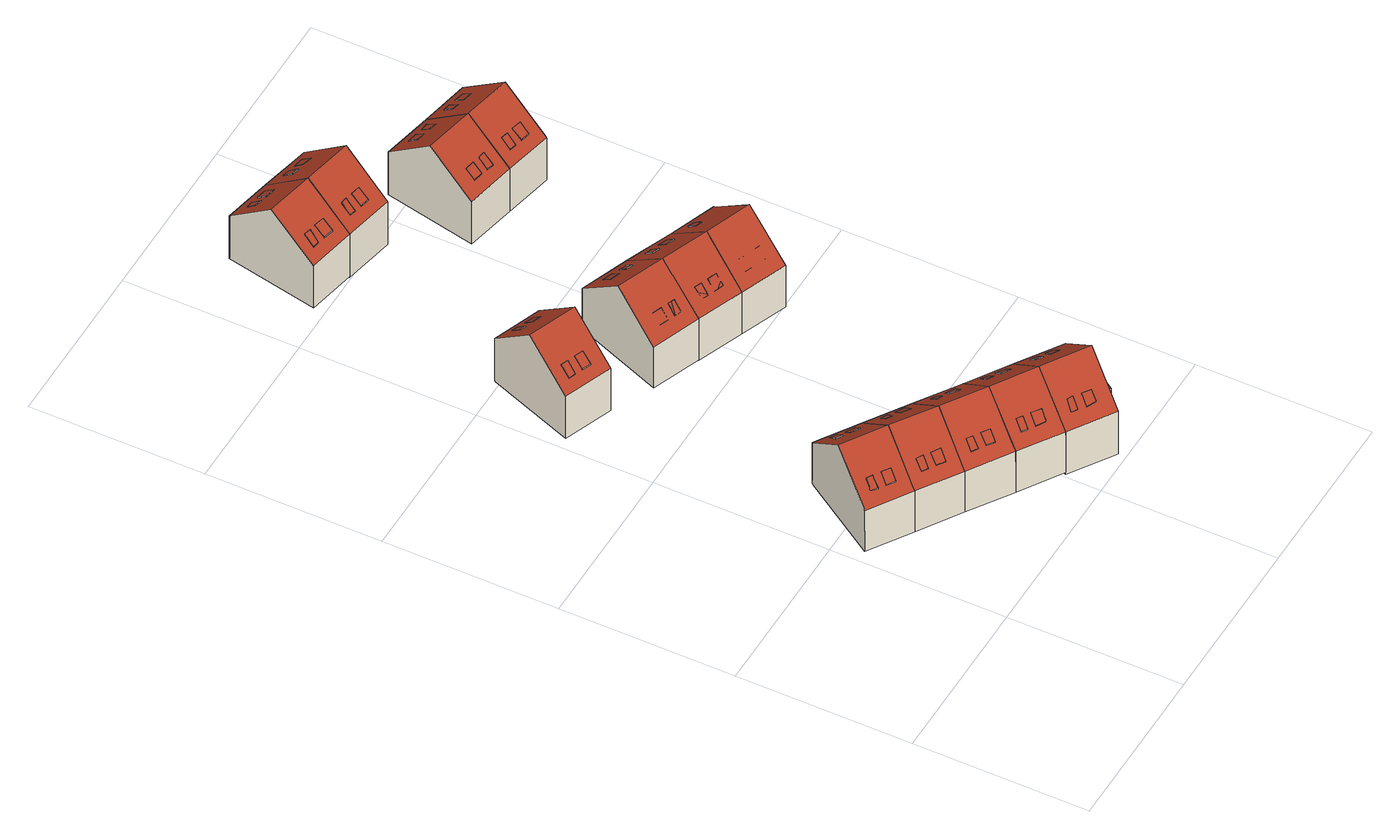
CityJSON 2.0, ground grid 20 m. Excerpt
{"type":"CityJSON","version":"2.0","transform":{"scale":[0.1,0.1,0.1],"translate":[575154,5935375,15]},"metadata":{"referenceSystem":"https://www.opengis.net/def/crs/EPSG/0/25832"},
"CityObjects":{
"building1":{"type":"Building","attributes":{"Grundfläche 2D":"62.185007","Grundhöhe NN":"15.881"},"children":["building1-1","building1-2","building1-3","building1-4"],"geometry":[{"type":"Solid","lod":"3","boundaries":[[[[0,1,2,3,4]],[[2,5,6,7,8,3]],[[9,6,5,2,1,0,10,11]],[[7,6,9,12]],[[13,4,3,8,7,12,14]],[[0,4,13,10]],[[12,9,11,10,13,14]]]],"semantics":{"surfaces":[{"type":"RoofSurface"},{"type":"WallSurface"},{"type":"GroundSurface"}],"values":[[0,0,1,1,1,1,2]]}}]},
"building1-1":{"type":"BuildingInstallation","parents":["building1"],"geometry":[{"type":"MultiSurface","lod":"3","boundaries":[[[15,16,17,18]],[[17,19,20,18]],[[20,21,15,18]],[[16,15,21,22]],[[22,19,17,16]]],"semantics":{"surfaces":[{"type":"RoofSurface"},{"type":"WallSurface"}],"values":[0,1,1,1,1]}}]},
"building1-2":{"type":"BuildingInstallation","parents":["building1"],"geometry":[{"type":"MultiSurface","lod":"3","boundaries":[[[23,24,25,26]],[[26,25,27,28]],[[23,26,28,29]],[[24,23,29,30]],[[25,24,30,27]]],"semantics":{"surfaces":[{"type":"RoofSurface"},{"type":"WallSurface"}],"values":[0,1,1,1,1]}}]},
"building1-3":{"type":"BuildingInstallation","parents":["building1"],"geometry":[{"type":"MultiSurface","lod":"3","boundaries":[[[31,32,33,34,35,36,37]],[[38,35,34,33,32,39,40]],[[38,41,36,35]],[[41,42,43,31,37,36]],[[43,39,32,31]]],"semantics":{"surfaces":[{"type":"RoofSurface"},{"type":"WallSurface"}],"values":[0,1,1,1,1]}}]},
"building1-4":{"type":"BuildingInstallation","parents":["building1"],"geometry":[{"type":"MultiSurface","lod":"3","boundaries":[[[44,45,46,47]],[[47,46,48,49]],[[44,47,49,50]],[[45,44,50,51]],[[46,45,51,48]]],"semantics":{"surfaces":[{"type":"RoofSurface"},{"type":"WallSurface"}],"values":[0,1,1,1,1]}}]},
"building2":{"type":"Building","attributes":{"Grundfläche 2D":"62.125175","Grundhöhe NN":"15.895"},"children":["building2-1","building2-2","building2-3","building2-4"],"geometry":[{"type":"Solid","lod":"3","boundaries":[[[[4,3,52,53]],[[3,8,7,54,55,52]],[[12,7,8,3,4,13,14]],[[54,7,12,56]],[[57,53,52,55,54,56,58]],[[4,53,57,13]],[[56,12,14,13,57,58]]]],"semantics":{"surfaces":[{"type":"RoofSurface"},{"type":"WallSurface"},{"type":"GroundSurface"}],"values":[[0,0,1,1,1,1,2]]}}]},
"building2-1":{"type":"BuildingInstallation","parents":["building2"],"geometry":[{"type":"MultiSurface","lod":"3","boundaries":[[[59,60,61,62]],[[59,62,63,64]],[[62,61,65,63]],[[60,59,64,66]],[[61,60,66,65]]],"semantics":{"surfaces":[{"type":"RoofSurface"},{"type":"WallSurface"}],"values":[0,1,1,1,1]}}]},
"building2-2":{"type":"BuildingInstallation","parents":["building2"],"geometry":[{"type":"MultiSurface","lod":"3","boundaries":[[[67,68,69,70]],[[70,69,71,72]],[[67,70,72,73]],[[68,67,73,74]],[[69,68,74,71]]],"semantics":{"surfaces":[{"type":"RoofSurface"},{"type":"WallSurface"}],"values":[0,1,1,1,1]}}]},
"building2-3":{"type":"BuildingInstallation","parents":["building2"],"geometry":[{"type":"MultiSurface","lod":"3","boundaries":[[[75,76,77,78]],[[79,80,76,75]],[[78,77,81,82]],[[82,79,75,78]],[[77,76,80,81]]],"semantics":{"surfaces":[{"type":"RoofSurface"},{"type":"WallSurface"}],"values":[0,1,1,1,1]}}]},
"building2-4":{"type":"BuildingInstallation","parents":["building2"],"geometry":[{"type":"MultiSurface","lod":"3","boundaries":[[[83,84,85,86,87,88,89]],[[90,91,92,93,87,86,85,84]],[[93,94,88,87]],[[88,94,95,83,89]],[[95,90,84,83]]],"semantics":{"surfaces":[{"type":"RoofSurface"},{"type":"WallSurface"}],"values":[0,1,1,1,1]}}]},
"building3":{"type":"Building","attributes":{"Grundfläche 2D":"62.320991","Grundhöhe NN":"15.899"},"children":["building3-1","building3-2","building3-3","building3-4"],"geometry":[{"type":"Solid","lod":"3","boundaries":[[[[96,53,52,97,98]],[[52,55,54,99,97]],[[56,54,55,52,53,57,58]],[[99,54,56,100]],[[101,96,98,97,99,100,102]],[[53,96,101,57]],[[100,56,58,57,101,102]]]],"semantics":{"surfaces":[{"type":"RoofSurface"},{"type":"WallSurface"},{"type":"GroundSurface"}],"values":[[0,0,1,1,1,1,2]]}}]},
"building3-1":{"type":"BuildingInstallation","parents":["building3"],"geometry":[{"type":"MultiSurface","lod":"3","boundaries":[[[103,104,105,106]],[[103,106,107,108]],[[106,105,109,107]],[[104,103,108,110]],[[105,104,110,109]]],"semantics":{"surfaces":[{"type":"RoofSurface"},{"type":"WallSurface"}],"values":[0,1,1,1,1]}}]},
"building3-2":{"type":"BuildingInstallation","parents":["building3"],"geometry":[{"type":"MultiSurface","lod":"3","boundaries":[[[111,112,113,114]],[[112,111,115,116]],[[114,113,117,118]],[[111,114,118,115]],[[113,112,116,117]]],"semantics":{"surfaces":[{"type":"RoofSurface"},{"type":"WallSurface"}],"values":[0,1,1,1,1]}}]},
"building3-3":{"type":"BuildingInstallation","parents":["building3"],"geometry":[{"type":"MultiSurface","lod":"3","boundaries":[[[119,120,121,122]],[[122,121,123,124]],[[124,125,119,122]],[[120,119,125,126]],[[126,123,121,120]]],"semantics":{"surfaces":[{"type":"RoofSurface"},{"type":"WallSurface"}],"values":[0,1,1,1,1]}}]},
"building3-4":{"type":"BuildingInstallation","parents":["building3"],"geometry":[{"type":"MultiSurface","lod":"3","boundaries":[[[127,128,129,130]],[[130,129,131,132]],[[132,133,127,130]],[[133,134,128,127]],[[129,128,134,131]]],"semantics":{"surfaces":[{"type":"RoofSurface"},{"type":"WallSurface"}],"values":[0,1,1,1,1]}}]},
"building4":{"type":"Building","attributes":{"Grundfläche 2D":"64.678714","Grundhöhe NN":"16.581"},"children":["building4-1","building4-2","building4-3","building4-4"],"geometry":[{"type":"Solid","lod":"3","boundaries":[[[[135,136,137,138,139]],[[137,140,141,138]],[[142,140,137,136,135,143,144]],[[141,140,142,145]],[[139,138,141,145,146]],[[135,139,146,143]],[[142,144,143,146,145]]]],"semantics":{"surfaces":[{"type":"RoofSurface"},{"type":"WallSurface"},{"type":"GroundSurface"}],"values":[[0,0,1,1,1,1,2]]}}]},
"building4-1":{"type":"BuildingInstallation","parents":["building4"],"geometry":[{"type":"MultiSurface","lod":"3","boundaries":[[[147,148,149,150]],[[150,149,151,152]],[[152,153,147,150]],[[148,147,153,154]],[[154,151,149,148]]],"semantics":{"surfaces":[{"type":"RoofSurface"},{"type":"WallSurface"}],"values":[0,1,1,1,1]}}]},
"building4-2":{"type":"BuildingInstallation","parents":["building4"],"geometry":[{"type":"MultiSurface","lod":"3","boundaries":[[[155,156,157,158]],[[158,157,159,160]],[[155,158,160,161]],[[156,155,161,162]],[[157,156,162,159]]],"semantics":{"surfaces":[{"type":"RoofSurface"},{"type":"WallSurface"}],"values":[0,1,1,1,1]}}]},
"building4-3":{"type":"BuildingInstallation","parents":["building4"],"geometry":[{"type":"MultiSurface","lod":"3","boundaries":[[[163,164,165,166]],[[165,167,168,166]],[[168,169,163,166]],[[164,163,169,170]],[[170,167,165,164]]],"semantics":{"surfaces":[{"type":"RoofSurface"},{"type":"WallSurface"}],"values":[0,1,1,1,1]}}]},
"building4-4":{"type":"BuildingInstallation","parents":["building4"],"geometry":[{"type":"MultiSurface","lod":"3","boundaries":[[[171,172,173,174]],[[174,173,175,176]],[[171,174,176,177]],[[172,171,177,178]],[[173,172,178,175]]],"semantics":{"surfaces":[{"type":"RoofSurface"},{"type":"WallSurface"}],"values":[0,1,1,1,1]}}]},
"building5":{"type":"Building","attributes":{"Grundfläche 2D":"62.225267","Grundhöhe NN":"15.865"},"children":["building5-1","building5-2","building5-3","building5-4"],"geometry":[{"type":"Solid","lod":"3","boundaries":[[[[179,96,98,97,180,181]],[[180,97,99,182,183]],[[100,99,97,98,96,101,102]],[[182,99,100,184]],[[185,179,181,180,183,182,184,186]],[[96,179,185,101]],[[184,100,102,101,185,186]]]],"semantics":{"surfaces":[{"type":"RoofSurface"},{"type":"WallSurface"},{"type":"GroundSurface"}],"values":[[0,0,1,1,1,1,2]]}}]},
"building5-1":{"type":"BuildingInstallation","parents":["building5"],"geometry":[{"type":"MultiSurface","lod":"3","boundaries":[[[187,188,189,190]],[[187,190,191,192]],[[190,189,193,191]],[[188,187,192,194]],[[189,188,194,193]]],"semantics":{"surfaces":[{"type":"RoofSurface"},{"type":"WallSurface"}],"values":[0,1,1,1,1]}}]},
"building5-2":{"type":"BuildingInstallation","parents":["building5"],"geometry":[{"type":"MultiSurface","lod":"3","boundaries":[[[195,196,197,198]],[[196,195,199,200]],[[198,197,201,202]],[[195,198,202,199]],[[197,196,200,201]]],"semantics":{"surfaces":[{"type":"RoofSurface"},{"type":"WallSurface"}],"values":[0,1,1,1,1]}}]},
"building5-3":{"type":"BuildingInstallation","parents":["building5"],"geometry":[{"type":"MultiSurface","lod":"3","boundaries":[[[203,204,205,206,207,208,209]],[[210,211,207,206]],[[212,210,206,205]],[[211,213,214,215,203,209,208,207]],[[203,215,212,205,204]]],"semantics":{"surfaces":[{"type":"RoofSurface"},{"type":"WallSurface"}],"values":[0,1,1,1,1]}}]},
"building5-4":{"type":"BuildingInstallation","parents":["building5"],"geometry":[{"type":"MultiSurface","lod":"3","boundaries":[[[216,217,218,219]],[[218,217,220,221]],[[222,223,216,219]],[[221,222,219,218]],[[217,216,223,220]]],"semantics":{"surfaces":[{"type":"RoofSurface"},{"type":"WallSurface"}],"values":[0,1,1,1,1]}}]},
"building6":{"type":"Building","attributes":{"Grundfläche 2D":"69.925444","Grundhöhe NN":"15.649"},"children":["building6-1","building6-2","building6-3","building6-4","building6-5"],"geometry":[{"type":"Solid","lod":"3","boundaries":[[[[180,224,225,179,181]],[[180,182,226,224]],[[227,228,229,230,231,232]],[[233,182,180,181,179,234,235]],[[226,182,233,236]],[[227,232,231,230,237,238,225,224,226,236,239]],[[179,225,238,234]],[[228,227,239,240]],[[229,228,240,241]],[[230,229,241,237]],[[233,235,234,238,237,241,240,239,236]]]],"semantics":{"surfaces":[{"type":"RoofSurface"},{"type":"WallSurface"},{"type":"GroundSurface"}],"values":[[0,0,0,1,1,1,1,1,1,1,2]]}}]},
"building6-1":{"type":"BuildingInstallation","parents":["building6"],"geometry":[{"type":"MultiSurface","lod":"3","boundaries":[[[242,243,244,245]],[[243,242,246,247]],[[242,245,248,246]],[[249,248,245,244]],[[247,249,244,243]]],"semantics":{"surfaces":[{"type":"RoofSurface"},{"type":"WallSurface"}],"values":[0,1,1,1,1]}}]},
"building6-2":{"type":"BuildingInstallation","parents":["building6"],"geometry":[{"type":"MultiSurface","lod":"3","boundaries":[[[250,251,252,253]],[[253,252,254,255]],[[250,253,255,256]],[[256,257,251,250]],[[257,254,252,251]]],"semantics":{"surfaces":[{"type":"RoofSurface"},{"type":"WallSurface"}],"values":[0,1,1,1,1]}}]},
"building6-3":{"type":"BuildingInstallation","parents":["building6"],"geometry":[{"type":"MultiSurface","lod":"3","boundaries":[[[258,259,260,261]],[[262,263,261,260]],[[258,261,263,264]],[[264,265,259,258]],[[260,259,265,262]]],"semantics":{"surfaces":[{"type":"RoofSurface"},{"type":"WallSurface"}],"values":[0,1,1,1,1]}}]},
"building6-4":{"type":"BuildingInstallation","parents":["building6"],"geometry":[{"type":"MultiSurface","lod":"3","boundaries":[[[266,267,268,269]],[[269,268,270,271]],[[266,269,271,272]],[[267,266,272,273]],[[268,267,273,270]]],"semantics":{"surfaces":[{"type":"RoofSurface"},{"type":"WallSurface"}],"values":[0,1,1,1,1]}}]},
"building6-5":{"type":"BuildingInstallation","parents":["building6"],"geometry":[{"type":"MultiSurface","lod":"3","boundaries":[[[274,275,276,277,278,279,280,281]],[[231,278,277,230]],[[227,228,275,274]],[[228,229,276,275]],[[229,230,277,276]],[[231,282,279,278]],[[282,283,280,279]],[[283,232,281,280]],[[227,274,281,232]]],"semantics":{"surfaces":[{"type":"RoofSurface"},{"type":"WallSurface"}],"values":[0,1,1,1,1,1,1,1,1]}}]},
"building7":{"type":"Building","attributes":{"Grundfläche 2D":"64.862549","Grundhöhe NN":"16.074"},"children":["building7-1","building7-2","building7-3","building7-4"],"geometry":[{"type":"Solid","lod":"3","boundaries":[[[[284,285,286,287,288]],[[285,289,290,291,286]],[[284,288,292,293]],[[289,285,284,293,294]],[[290,289,294,295]],[[292,288,287,286,291,290,295,296]],[[295,294,293,292,296]]]],"semantics":{"surfaces":[{"type":"RoofSurface"},{"type":"WallSurface"},{"type":"GroundSurface"}],"values":[[0,0,1,1,1,1,2]]}}]},
"building7-1":{"type":"BuildingInstallation","parents":["building7"],"geometry":[{"type":"MultiSurface","lod":"3","boundaries":[[[297,298,299,300,301]],[[301,302,303,298,297]],[[303,304,299,298]],[[304,305,300,299]],[[305,302,301,300]]],"semantics":{"surfaces":[{"type":"RoofSurface"},{"type":"WallSurface"}],"values":[0,1,1,1,1]}}]},
"building7-2":{"type":"BuildingInstallation","parents":["building7"],"geometry":[{"type":"MultiSurface","lod":"3","boundaries":[[[306,307,308,309]],[[309,308,310,311]],[[306,309,311,312]],[[307,306,312,313]],[[308,307,313,310]]],"semantics":{"surfaces":[{"type":"RoofSurface"},{"type":"WallSurface"}],"values":[0,1,1,1,1]}}]},
"building7-3":{"type":"BuildingInstallation","parents":["building7"],"geometry":[{"type":"MultiSurface","lod":"3","boundaries":[[[314,315,316,317,318,319,320]],[[321,322,314,320]],[[323,321,320,319,318]],[[322,324,325,326,317,316,315,314]],[[326,323,318,317]]],"semantics":{"surfaces":[{"type":"RoofSurface"},{"type":"WallSurface"}],"values":[0,1,1,1,1]}}]},
"building7-4":{"type":"BuildingInstallation","parents":["building7"],"geometry":[{"type":"MultiSurface","lod":"3","boundaries":[[[327,328,329,330,331]],[[332,333,327,331]],[[334,335,329,328]],[[331,330,329,335,336,332]],[[334,328,327,333]]],"semantics":{"surfaces":[{"type":"RoofSurface"},{"type":"WallSurface"}],"values":[0,1,1,1,1]}}]},
"building8":{"type":"Building","attributes":{"Grundfläche 2D":"62.374380","Grundhöhe NN":"17.040"},"children":["building8-1","building8-2","building8-3","building8-4"],"geometry":[{"type":"Solid","lod":"3","boundaries":[[[[337,338,339,340,341]],[[340,342,343,341]],[[339,338,344,345]],[[342,340,339,345,346]],[[343,342,346,347]],[[338,337,341,343,347,348,344]],[[347,346,345,344,348]]]],"semantics":{"surfaces":[{"type":"RoofSurface"},{"type":"WallSurface"},{"type":"GroundSurface"}],"values":[[0,0,1,1,1,1,2]]}}]},
"building8-1":{"type":"BuildingInstallation","parents":["building8"],"geometry":[{"type":"MultiSurface","lod":"3","boundaries":[[[349,350,351,352]],[[353,354,352,351]],[[351,350,355,353]],[[349,352,354,356]],[[356,355,350,349]]],"semantics":{"surfaces":[{"type":"RoofSurface"},{"type":"WallSurface"}],"values":[0,1,1,1,1]}}]},
"building8-2":{"type":"BuildingInstallation","parents":["building8"],"geometry":[{"type":"MultiSurface","lod":"3","boundaries":[[[357,358,359,360]],[[359,358,361,362]],[[360,359,362,363]],[[357,360,363,364]],[[358,357,364,361]]],"semantics":{"surfaces":[{"type":"RoofSurface"},{"type":"WallSurface"}],"values":[0,1,1,1,1]}}]},
"building8-3":{"type":"BuildingInstallation","parents":["building8"],"geometry":[{"type":"MultiSurface","lod":"3","boundaries":[[[365,366,367,368]],[[366,365,369,370]],[[365,368,371,369]],[[368,367,372,371]],[[367,366,370,372]]],"semantics":{"surfaces":[{"type":"RoofSurface"},{"type":"WallSurface"}],"values":[0,1,1,1,1]}}]},
"building8-4":{"type":"BuildingInstallation","parents":["building8"],"geometry":[{"type":"MultiSurface","lod":"3","boundaries":[[[373,374,375,376]],[[376,375,377,378]],[[373,376,378,379]],[[374,373,379,380]],[[375,374,380,377]]],"semantics":{"surfaces":[{"type":"RoofSurface"},{"type":"WallSurface"}],"values":[0,1,1,1,1]}}]},
"building9":{"type":"Building","attributes":{"Grundfläche 2D":"62.137948","Grundhöhe NN":"16.006"},"children":["building9-1","building9-2","building9-3","building9-4"],"geometry":[{"type":"Solid","lod":"3","boundaries":[[[[286,290,381,382,383]],[[287,286,383,384,288]],[[381,290,385,386]],[[384,383,382,381,386,387]],[[288,384,387,388]],[[385,290,286,287,288,388,389]],[[388,387,386,385,389]]]],"semantics":{"surfaces":[{"type":"RoofSurface"},{"type":"WallSurface"},{"type":"GroundSurface"}],"values":[[0,0,1,1,1,1,2]]}}]},
"building9-1":{"type":"BuildingInstallation","parents":["building9"],"geometry":[{"type":"MultiSurface","lod":"3","boundaries":[[[390,391,392,393]],[[393,392,394,395]],[[390,393,395,396]],[[391,390,396,397]],[[392,391,397,394]]],"semantics":{"surfaces":[{"type":"RoofSurface"},{"type":"WallSurface"}],"values":[0,1,1,1,1]}}]},
"building9-2":{"type":"BuildingInstallation","parents":["building9"],"geometry":[{"type":"MultiSurface","lod":"3","boundaries":[[[398,399,400,401,402,403]],[[404,405,400,399]],[[399,398,403,406,407,404]],[[400,405,408,402,401]],[[408,406,403,402]]],"semantics":{"surfaces":[{"type":"RoofSurface"},{"type":"WallSurface"}],"values":[0,1,1,1,1]}}]},
"building9-3":{"type":"BuildingInstallation","parents":["building9"],"geometry":[{"type":"MultiSurface","lod":"3","boundaries":[[[409,410,411,412,413,414,415]],[[416,417,418,410,409,415]],[[418,419,411,410]],[[419,420,412,411]],[[412,420,421,416,415,414,413]]],"semantics":{"surfaces":[{"type":"RoofSurface"},{"type":"WallSurface"}],"values":[0,1,1,1,1]}}]},
"building9-4":{"type":"BuildingInstallation","parents":["building9"],"geometry":[{"type":"MultiSurface","lod":"3","boundaries":[[[422,423,424,425]],[[425,424,426,427]],[[422,425,427,428]],[[423,422,428,429]],[[424,423,429,426]]],"semantics":{"surfaces":[{"type":"RoofSurface"},{"type":"WallSurface"}],"values":[0,1,1,1,1]}}]},
"building10":{"type":"Building","attributes":{"Grundfläche 2D":"65.248942","Grundhöhe NN":"16.922"},"children":["building10-1","building10-2","building10-3","building10-4"],"geometry":[{"type":"Solid","lod":"3","boundaries":[[[[430,431,341,432,343]],[[431,433,338,337,341]],[[430,343,434,435]],[[433,431,430,435,436]],[[338,433,436,437]],[[434,343,432,341,337,338,437,438]],[[437,436,435,434,438]]]],"semantics":{"surfaces":[{"type":"RoofSurface"},{"type":"WallSurface"},{"type":"GroundSurface"}],"values":[[0,0,1,1,1,1,2]]}}]},
"building10-1":{"type":"BuildingInstallation","parents":["building10"],"geometry":[{"type":"MultiSurface","lod":"3","boundaries":[[[439,440,441,442,443,444]],[[440,445,446,442,441]],[[442,446,447,444,443]],[[447,448,439,444]],[[448,445,440,439]]],"semantics":{"surfaces":[{"type":"RoofSurface"},{"type":"WallSurface"}],"values":[0,1,1,1,1]}}]},
"building10-2":{"type":"BuildingInstallation","parents":["building10"],"geometry":[{"type":"MultiSurface","lod":"3","boundaries":[[[449,450,451,452,453]],[[450,449,453,454,455,456]],[[456,457,451,450]],[[458,452,451,457]],[[458,454,453,452]]],"semantics":{"surfaces":[{"type":"RoofSurface"},{"type":"WallSurface"}],"values":[0,1,1,1,1]}}]},
"building10-3":{"type":"BuildingInstallation","parents":["building10"],"geometry":[{"type":"MultiSurface","lod":"3","boundaries":[[[459,460,461,462]],[[462,461,463,464]],[[459,462,464,465]],[[460,459,465,466]],[[461,460,466,463]]],"semantics":{"surfaces":[{"type":"RoofSurface"},{"type":"WallSurface"}],"values":[0,1,1,1,1]}}]},
"building10-4":{"type":"BuildingInstallation","parents":["building10"],"geometry":[{"type":"MultiSurface","lod":"3","boundaries":[[[467,468,469,470,471,472,473,474]],[[469,468,475,476,471,470]],[[477,478,479,480,467,474,473,472]],[[480,475,468,467]],[[476,477,472,471]]],"semantics":{"surfaces":[{"type":"RoofSurface"},{"type":"WallSurface"}],"values":[0,1,1,1,1]}}]},
"building11":{"type":"Building","attributes":{"Grundfläche 2D":"62.238368","Grundhöhe NN":"16.008"},"children":["building11-1","building11-2","building11-3"],"geometry":[{"type":"Solid","lod":"3","boundaries":[[[[381,481,482,383]],[[482,483,484,384,485,383]],[[481,381,386,486]],[[487,484,483,482,481,486,488]],[[384,484,487,387]],[[381,383,485,384,387,386]],[[487,488,486,386,387]]]],"semantics":{"surfaces":[{"type":"RoofSurface"},{"type":"WallSurface"},{"type":"GroundSurface"}],"values":[[0,0,1,1,1,1,2]]}}]},
"building11-1":{"type":"BuildingInstallation","parents":["building11"],"geometry":[{"type":"MultiSurface","lod":"3","boundaries":[[[489,490,491,492,493,494,495]],[[496,497,489,495]],[[491,490,489,497,498]],[[498,499,492,491]],[[492,499,500,496,495,494,493]]],"semantics":{"surfaces":[{"type":"RoofSurface"},{"type":"WallSurface"}],"values":[0,1,1,1,1]}}]},
"building11-2":{"type":"BuildingInstallation","parents":["building11"],"geometry":[{"type":"MultiSurface","lod":"3","boundaries":[[[501,502,503,504]],[[504,503,505,506]],[[501,504,506,507]],[[502,501,507,508]],[[503,502,508,505]]],"semantics":{"surfaces":[{"type":"RoofSurface"},{"type":"WallSurface"}],"values":[0,1,1,1,1]}}]},
"building11-3":{"type":"BuildingInstallation","parents":["building11"],"geometry":[{"type":"MultiSurface","lod":"3","boundaries":[[[509,510,511,512]],[[512,511,513,514]],[[509,512,514,515]],[[510,509,515,516]],[[511,510,516,513]]],"semantics":{"surfaces":[{"type":"RoofSurface"},{"type":"WallSurface"}],"values":[0,1,1,1,1]}}]},
"building12":{"type":"Building","attributes":{"Grundfläche 2D":"64.708409","Grundhöhe NN":"16.629"},"children":["building12-1","building12-2","building12-3","building12-4"],"geometry":[{"type":"Solid","lod":"3","boundaries":[[[[517,518,519,520,521]],[[522,523,521,520,524]],[[522,524,520,519,518,525,526]],[[523,522,526,527]],[[517,521,523,527,528]],[[518,517,528,525]],[[526,525,528,527]]]],"semantics":{"surfaces":[{"type":"RoofSurface"},{"type":"WallSurface"},{"type":"GroundSurface"}],"values":[[0,0,1,1,1,1,2]]}}]},
"building12-1":{"type":"BuildingInstallation","parents":["building12"],"geometry":[{"type":"MultiSurface","lod":"3","boundaries":[[[529,530,531,532]],[[532,531,533,534]],[[531,530,535,533]],[[529,532,534,536]],[[530,529,536,535]]],"semantics":{"surfaces":[{"type":"RoofSurface"},{"type":"WallSurface"}],"values":[0,1,1,1,1]}}]},
"building12-2":{"type":"BuildingInstallation","parents":["building12"],"geometry":[{"type":"MultiSurface","lod":"3","boundaries":[[[537,538,539,540,541,542]],[[538,537,543,544]],[[541,540,545,546]],[[545,540,539,538,544,547]],[[543,537,542,541,546,548]]],"semantics":{"surfaces":[{"type":"RoofSurface"},{"type":"WallSurface"}],"values":[0,1,1,1,1]}}]},
"building12-3":{"type":"BuildingInstallation","parents":["building12"],"geometry":[{"type":"MultiSurface","lod":"3","boundaries":[[[549,550,551,552,553,554]],[[554,555,556,550,549]],[[556,557,558,552,551,550]],[[559,555,554,553]],[[558,559,553,552]]],"semantics":{"surfaces":[{"type":"RoofSurface"},{"type":"WallSurface"}],"values":[0,1,1,1,1]}}]},
"building12-4":{"type":"BuildingInstallation","parents":["building12"],"geometry":[{"type":"MultiSurface","lod":"3","boundaries":[[[560,561,562,563,564,565,566,567]],[[568,569,561,560]],[[570,571,565,564]],[[571,572,573,568,560,567,566,565]],[[561,569,574,570,564,563,562]]],"semantics":{"surfaces":[{"type":"RoofSurface"},{"type":"WallSurface"}],"values":[0,1,1,1,1]}}]},
"building13":{"type":"Building","attributes":{"Grundfläche 2D":"62.417727","Grundhöhe NN":"16.628"},"children":["building13-1","building13-2","building13-3","building13-4"],"geometry":[{"type":"Solid","lod":"3","boundaries":[[[[522,520,575,576]],[[520,518,577,578,575]],[[518,520,522,526,525]],[[577,518,525,579]],[[580,576,575,578,577,579,581]],[[522,576,580,526]],[[579,525,526,580,581]]]],"semantics":{"surfaces":[{"type":"RoofSurface"},{"type":"WallSurface"},{"type":"GroundSurface"}],"values":[[0,0,1,1,1,1,2]]}}]},
"building13-1":{"type":"BuildingInstallation","parents":["building13"],"geometry":[{"type":"MultiSurface","lod":"3","boundaries":[[[582,583,584,585]],[[583,582,586,587]],[[587,588,584,583]],[[585,584,588,589]],[[589,586,582,585]]],"semantics":{"surfaces":[{"type":"RoofSurface"},{"type":"WallSurface"}],"values":[0,1,1,1,1]}}]},
"building13-2":{"type":"BuildingInstallation","parents":["building13"],"geometry":[{"type":"MultiSurface","lod":"3","boundaries":[[[590,591,592,593,594,595]],[[596,597,593,592]],[[598,596,592,591]],[[597,599,600,601,590,595,594,593]],[[591,590,601,598]]],"semantics":{"surfaces":[{"type":"RoofSurface"},{"type":"WallSurface"}],"values":[0,1,1,1,1]}}]},
"building13-3":{"type":"BuildingInstallation","parents":["building13"],"geometry":[{"type":"MultiSurface","lod":"3","boundaries":[[[602,603,604,605]],[[603,602,606,607]],[[605,604,608,609]],[[602,605,609,606]],[[604,603,607,608]]],"semantics":{"surfaces":[{"type":"RoofSurface"},{"type":"WallSurface"}],"values":[0,1,1,1,1]}}]},
"building13-4":{"type":"BuildingInstallation","parents":["building13"],"geometry":[{"type":"MultiSurface","lod":"3","boundaries":[[[610,611,612,613]],[[610,613,614,615]],[[613,612,616,614]],[[611,610,615,617]],[[612,611,617,616]]],"semantics":{"surfaces":[{"type":"RoofSurface"},{"type":"WallSurface"}],"values":[0,1,1,1,1]}}]}
},
"vertices":[
[72,258,67],[70,256,69],[42,213,112],[90,182,112],[119,227,67],[14,169,69],[12,167,67],[60,136,67],[61,138,69],[12,167,9],[72,258,9],[70,256,9],[60,136,9],[119,227,9],[61,138,9],
[77,241,78],[71,231,87],[78,227,87],[84,236,78],[78,227,86],[84,236,77],[77,241,77],[71,231,86],
[91,231,78],[85,222,87],[95,216,87],[101,225,78],[95,216,86],[101,225,77],[91,231,77],[85,222,86],
[43,174,87],[36,178,87],[32,172,81],[31,171,79],[31,170,78],[37,165,78],[42,173,85],[31,170,77],[36,178,86],[31,171,78],[37,165,77],[42,173,84],[43,174,86],
[54,154,78],[60,163,87],[51,169,87],[45,160,78],[51,169,86],[45,160,77],[54,154,77],[60,163,86],
[137,150,112],[167,196,67],[108,105,67],[109,107,69],[108,105,9],[167,196,9],[109,107,9],
[102,123,78],[108,132,87],[98,138,87],[93,129,78],[93,129,77],[102,123,77],[98,138,86],[108,132,86],
[125,209,78],[119,200,87],[125,196,87],[132,205,78],[125,196,86],[132,205,77],[125,209,77],[119,200,86],
[139,200,78],[133,191,87],[143,184,87],[149,194,78],[139,200,77],[133,191,86],[143,184,86],[149,194,76],
[91,143,87],[84,147,87],[80,141,81],[79,139,79],[79,138,78],[85,134,78],[90,141,85],[84,147,86],[80,141,80],[79,139,78],[79,138,77],[85,134,77],[91,143,86],
[215,164,67],[185,119,112],[214,163,69],[156,73,67],[156,73,9],[215,164,9],[214,163,9],
[173,178,77],[167,168,87],[173,165,87],[179,174,77],[179,174,76],[173,178,76],[173,165,86],[167,168,86],
[149,92,78],[155,101,87],[146,107,87],[141,98,78],[149,92,77],[155,101,86],[146,107,86],[141,98,77],
[133,103,78],[138,112,87],[132,116,87],[126,107,78],[132,116,86],[126,107,77],[133,103,77],[138,112,86],
[187,169,77],[181,160,87],[190,153,87],[197,163,77],[190,153,86],[197,163,76],[187,169,76],[181,160,86],
[43,602,76],[42,600,78],[24,552,122],[80,531,122],[99,581,76],[5,501,76],[61,480,76],[5,501,16],[43,602,16],[42,600,16],[61,480,16],[99,581,16],
[29,503,86],[33,514,96],[25,517,96],[21,506,86],[25,517,95],[21,506,85],[29,503,85],[33,514,95],
[38,500,86],[48,496,86],[52,507,96],[42,511,96],[52,507,95],[42,511,95],[38,500,85],[48,496,85],
[53,587,86],[48,576,97],[55,573,97],[59,585,86],[55,573,96],[59,585,85],[53,587,85],[48,576,96],
[68,581,86],[64,570,97],[74,566,97],[79,577,86],[74,566,96],[79,577,85],[68,581,85],[64,570,96],
[263,133,67],[233,88,112],[262,131,69],[204,42,67],[205,44,69],[204,42,9],[263,133,9],[262,131,9],
[235,138,77],[229,128,87],[239,122,87],[245,131,77],[245,131,76],[235,138,76],[239,122,86],[229,128,86],
[174,76,78],[180,72,78],[186,81,87],[180,85,87],[174,76,77],[180,72,77],[186,81,86],[180,85,86],
[204,69,87],[197,74,87],[194,76,87],[188,67,78],[198,61,78],[199,62,80],[200,64,81],[188,67,77],[198,61,77],[194,76,86],[199,62,79],[200,64,80],[204,69,86],
[221,147,77],[215,137,87],[222,133,87],[228,142,77],[215,137,86],[222,133,86],[228,142,76],[221,147,76],
[284,55,112],[313,100,67],[254,9,67],[271,35,64],[278,30,64],[304,69,64],[296,74,64],[293,70,64],[274,40,64],[204,42,6],[263,133,6],[262,131,6],[254,9,6],[296,74,6],[313,100,6],[271,35,6],[278,30,6],[304,69,6],
[228,41,78],[234,50,87],[228,53,87],[222,45,78],[228,41,77],[234,50,86],[222,45,77],[228,53,86],
[268,116,77],[262,107,87],[269,102,87],[275,112,77],[269,102,86],[275,112,76],[268,116,76],[262,107,86],
[291,101,77],[283,107,77],[276,97,87],[285,92,87],[276,97,86],[285,92,86],[291,101,76],[283,107,76],
[246,30,78],[251,38,87],[242,44,87],[236,35,78],[242,44,86],[236,35,77],[246,30,77],[251,38,86],
[271,35,68],[278,30,68],[304,69,68],[296,74,68],[293,70,68],[296,68,68],[277,38,68],[274,40,68],[296,68,64],[277,38,64],
[152,561,69],[133,510,114],[188,489,114],[207,538,70],[208,540,69],[113,459,69],[169,438,69],[170,441,71],[208,540,11],[152,561,11],[113,459,11],[169,438,11],[207,538,11],
[144,472,88],[138,474,88],[134,464,79],[145,460,79],[149,470,88],[149,470,87],[138,474,87],[134,464,78],[145,460,78],
[164,544,79],[160,533,89],[171,529,89],[175,540,79],[171,529,88],[175,540,78],[164,544,78],[160,533,88],
[184,536,79],[181,529,86],[180,528,87],[180,526,89],[187,523,89],[191,532,81],[191,533,79],[191,533,78],[184,536,78],[187,523,88],[181,529,85],[180,528,86],[180,526,88],
[161,454,79],[165,464,88],[157,467,88],[157,465,87],[153,457,79],[153,457,78],[161,454,78],[165,464,87],[157,467,87],[157,465,86],
[121,900,82],[122,903,80],[66,914,80],[55,861,125],[111,849,125],[44,807,80],[100,796,80],[122,903,20],[66,914,20],[44,807,20],[100,796,20],[121,900,20],
[59,815,90],[67,814,90],[70,825,100],[62,827,100],[70,825,99],[62,827,99],[67,814,89],[59,815,89],
[77,900,90],[75,889,100],[83,887,100],[85,899,90],[75,889,99],[83,887,99],[85,899,89],[77,900,89],
[94,897,90],[91,885,100],[103,883,100],[105,895,90],[94,897,89],[91,885,99],[105,895,89],[103,883,99],
[76,812,90],[88,809,90],[90,821,100],[78,824,100],[90,821,99],[78,824,99],[76,812,89],[88,809,89],
[222,418,69],[223,420,71],[242,468,114],[261,519,69],[169,438,10],[222,418,10],[261,519,10],[208,540,10],[207,538,10],
[187,444,79],[194,441,79],[198,451,88],[190,454,88],[198,451,87],[190,454,87],[187,444,78],[194,441,78],
[221,511,88],[224,521,79],[216,524,79],[216,523,80],[212,513,89],[220,510,89],[224,521,78],[216,524,78],[220,510,88],[221,511,87],[212,513,88],
[210,447,88],[206,448,88],[202,438,79],[213,434,79],[214,436,81],[214,438,83],[217,444,88],[217,444,87],[210,447,87],[206,448,87],[202,438,78],[213,434,78],[214,436,80],
[233,518,79],[229,507,89],[239,503,89],[243,514,79],[239,503,88],[243,514,78],[233,518,78],[229,507,88],
[158,784,80],[169,837,125],[100,798,82],[180,890,80],[100,796,19],[158,784,19],[180,890,19],[122,903,19],[111,849,19],
[150,885,90],[148,874,100],[151,873,100],[159,871,100],[160,879,94],[161,883,90],[148,874,99],[159,871,99],[161,883,89],[150,885,89],
[139,877,99],[141,887,90],[133,889,90],[131,877,100],[139,875,100],[139,875,99],[139,877,98],[141,887,89],[133,889,89],[131,877,99],
[132,800,90],[143,798,90],[145,810,100],[134,812,100],[145,810,99],[134,812,99],[132,800,89],[143,798,89],
[116,804,90],[123,802,90],[125,811,97],[125,812,99],[126,814,100],[118,815,100],[116,807,93],[116,805,91],[123,802,89],[126,814,99],[118,815,99],[116,807,92],[116,805,90],[116,804,89],
[276,397,69],[295,448,114],[314,497,70],[315,499,69],[260,517,70],[276,397,10],[315,499,10],[314,497,10],
[273,490,89],[274,493,87],[277,501,79],[270,504,79],[269,502,81],[269,500,82],[266,493,89],[266,493,88],[273,490,88],[277,501,78],[270,504,78],[269,502,80],
[256,418,79],[267,414,79],[271,424,88],[260,428,88],[271,424,87],[260,428,87],[256,418,78],[267,414,78],
[240,424,79],[248,421,79],[252,431,88],[244,434,88],[252,431,87],[244,434,87],[240,424,78],[248,421,78],
[201,712,76],[259,700,76],[260,702,78],[270,753,120],[212,765,120],[281,806,76],[223,818,76],[281,804,77],[259,700,16],[281,806,16],[223,818,16],[201,712,16],
[221,719,86],[232,717,86],[234,728,95],[223,730,95],[234,728,94],[223,730,94],[232,717,85],[221,719,85],
[256,788,95],[264,786,95],[266,796,87],[267,798,86],[258,799,86],[256,790,93],[256,788,94],[264,786,94],[267,798,85],[258,799,85],[266,796,86],[256,790,92],
[237,799,90],[236,792,95],[243,790,95],[246,790,95],[249,801,86],[238,803,86],[238,803,85],[236,792,94],[243,790,94],[246,790,94],[249,801,85],
[240,715,86],[248,713,86],[249,714,86],[249,716,88],[251,725,95],[243,726,95],[242,725,94],[242,723,93],[240,715,85],[248,713,85],[251,725,94],[243,726,94],[242,725,93],[242,723,92],[249,714,85],
[326,741,120],[338,795,76],[315,688,76],[316,691,78],[315,688,16],[338,795,16],[316,691,16],
[293,792,86],[291,781,95],[298,779,95],[301,791,86],[293,792,85],[291,781,94],[298,779,94],[301,791,85],
[306,713,95],[294,716,95],[292,704,86],[303,702,86],[304,705,88],[304,707,90],[292,704,85],[303,702,85],[294,716,94],[304,705,87],[304,707,89],[306,713,94],
[310,789,86],[307,777,95],[318,775,95],[321,786,86],[310,789,85],[307,777,94],[318,775,94],[321,786,85],
[275,708,86],[283,706,86],[286,717,95],[278,719,95],[278,719,94],[275,708,85],[286,717,94],[283,706,85]
]}
